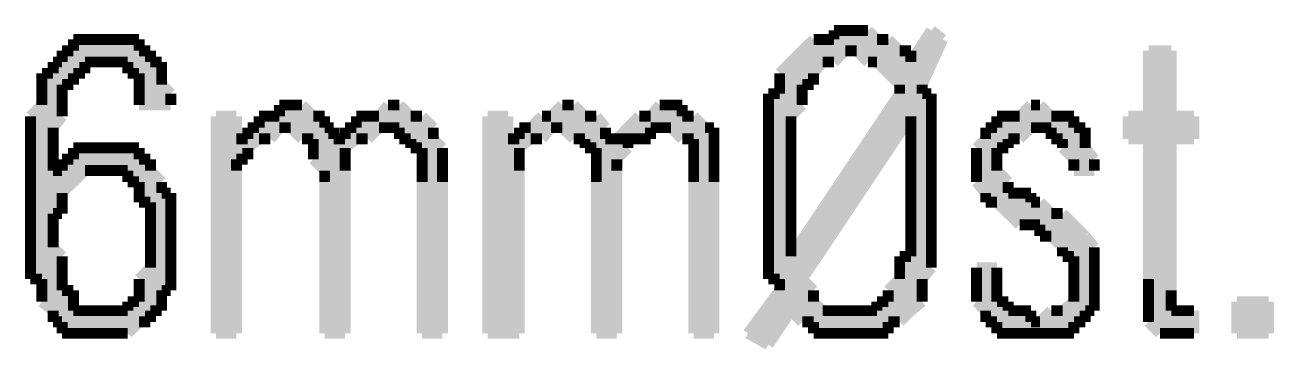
# Model space of a CAD drawing. Header units: millimetres. Extents: x 5 to 350, y 3 to 213.
# Drawn here: x 268.35 to 278.08, y 114.59 to 117.13 of the extents above; entities that cross this region are included whole.
import ezdxf

# ---------------------------------------------------------------- set-up
doc = ezdxf.new("R2010")
doc.units = ezdxf.units.MM
doc.layers.add('H', color=251, linetype='Continuous')
doc.layers.add('P', color=255, linetype='Continuous')

msp = doc.modelspace()

# ---------------------------------------------------------------- hatches: boundary and pattern name
at = {"layer": 'H', "linetype": 'Continuous'}
for points in [[(269.24, 116.505), (269.24, 116.752), (269.152, 116.752), (269.152, 116.84), (268.64, 116.84), (268.64, 116.928), (268.728, 116.928), (268.728, 117.016), (269.24, 117.016), (269.24, 116.928), (269.328, 116.928), (269.328, 116.84), (269.416, 116.84), (269.416, 116.664), (269.487, 116.593), (269.487, 116.505), (269.24, 116.505)], [(274.144, 114.635), (273.985, 114.723), (274.232, 115.058), (274.232, 115.147), (274.144, 115.147), (274.144, 115.235), (274.32, 115.323), (275.167, 116.593), (275.167, 116.664), (275.078, 116.752), (275.255, 116.84), (275.414, 117.087), (275.502, 117.016), (275.343, 116.664), (275.343, 116.593), (275.414, 116.593), (275.414, 116.505), (275.255, 116.417), (274.408, 115.147), (274.496, 115.058), (274.496, 114.97), (274.567, 114.9), (274.32, 114.9), (274.144, 114.635)], [(274.144, 115.235), (274.144, 116.593), (274.232, 116.593), (274.232, 116.752), (274.496, 117.016), (274.655, 117.016), (274.655, 117.087), (274.92, 117.087), (274.99, 117.016), (275.078, 117.016), (275.167, 116.928), (274.743, 116.928), (274.655, 116.84), (274.567, 116.84), (274.496, 116.752), (274.496, 116.664), (274.408, 116.664), (274.408, 116.505), (274.32, 116.417), (274.32, 115.323), (274.144, 115.235)], [(275.078, 116.752), (274.99, 116.84), (274.92, 116.84), (274.832, 116.928), (275.255, 116.928), (275.255, 116.84), (275.078, 116.752)], [(277.107, 114.812), (277.107, 116.24), (276.948, 116.24), (276.948, 116.417), (277.107, 116.417), (277.107, 116.928), (277.283, 116.928), (277.283, 116.417), (277.46, 116.417), (277.46, 116.24), (277.283, 116.24), (277.283, 114.9), (277.372, 114.9), (277.107, 114.812)], [(268.64, 114.723), (268.64, 114.812), (268.57, 114.812), (268.57, 114.9), (268.482, 114.97), (268.482, 115.147), (268.393, 115.147), (268.393, 116.417), (268.482, 116.505), (268.482, 116.752), (268.57, 116.752), (268.57, 116.84), (268.817, 116.84), (268.817, 116.752), (268.728, 116.752), (268.728, 116.664), (268.64, 116.664), (268.64, 116.417), (268.57, 116.328), (268.57, 115.993), (268.728, 115.905), (268.64, 115.817), (268.64, 115.658), (268.57, 115.658), (268.57, 115.394), (268.64, 115.323), (268.64, 115.058), (268.728, 115.058), (268.728, 114.9), (268.993, 114.9), (269.328, 114.812), (269.24, 114.812), (269.152, 114.723), (268.64, 114.723)], [(270.087, 116.24), (270.087, 116.328), (270.175, 116.328), (270.175, 116.417), (270.334, 116.417), (270.334, 116.505), (270.51, 116.505), (270.598, 116.417), (270.686, 116.417), (270.686, 116.328), (270.334, 116.328), (270.263, 116.24), (270.087, 116.24)], [(271.445, 114.723), (271.445, 116.17), (271.357, 116.17), (271.357, 116.24), (271.268, 116.24), (271.268, 116.328), (270.933, 116.328), (270.933, 116.417), (271.11, 116.417), (271.18, 116.505), (271.268, 116.505), (271.357, 116.417), (271.445, 116.417), (271.533, 116.328), (271.533, 116.24), (271.604, 116.17), (271.604, 114.723), (271.445, 114.723)], [(272.203, 116.24), (272.203, 116.328), (272.292, 116.328), (272.38, 116.417), (272.45, 116.417), (272.538, 116.505), (272.627, 116.505), (272.715, 116.417), (272.803, 116.417), (272.874, 116.328), (272.45, 116.328), (272.38, 116.24), (272.203, 116.24)], [(273.562, 114.723), (273.562, 116.24), (273.473, 116.24), (273.385, 116.328), (273.05, 116.328), (273.138, 116.417), (273.226, 116.417), (273.297, 116.505), (273.473, 116.505), (273.473, 116.417), (273.562, 116.417), (273.65, 116.328), (273.72, 116.328), (273.72, 114.723), (273.562, 114.723)], [(274.496, 114.723), (274.496, 114.812), (274.408, 114.812), (274.743, 114.9), (274.99, 114.9), (274.99, 114.97), (275.078, 114.97), (275.078, 115.058), (275.167, 115.147), (275.167, 115.323), (275.255, 115.323), (275.255, 116.417), (275.414, 116.505), (275.414, 115.235), (275.343, 115.147), (275.343, 114.97), (275.167, 114.812), (275.078, 114.812), (275.078, 114.723), (274.496, 114.723)], [(276.525, 115.993), (276.525, 116.082), (276.437, 116.17), (276.437, 116.24), (276.348, 116.24), (276.348, 116.328), (275.925, 116.328), (275.925, 116.417), (276.102, 116.417), (276.19, 116.505), (276.26, 116.505), (276.348, 116.417), (276.525, 116.417), (276.525, 116.328), (276.613, 116.328), (276.613, 116.17), (276.684, 116.082), (276.684, 115.993), (276.525, 115.993)], [(269.84, 114.723), (269.84, 116.417), (269.998, 116.417), (269.998, 116.24), (270.175, 116.24), (270.087, 116.17), (270.087, 116.082), (269.998, 116.082), (269.998, 114.723), (269.84, 114.723)], [(270.686, 114.723), (270.686, 115.993), (270.598, 116.082), (270.598, 116.24), (270.51, 116.24), (270.422, 116.328), (270.757, 116.328), (270.757, 116.24), (270.933, 116.24), (270.845, 116.17), (270.845, 114.723), (270.686, 114.723)], [(270.845, 116.24), (270.845, 116.328), (271.11, 116.328), (271.022, 116.24), (270.845, 116.24)], [(271.956, 114.723), (271.956, 116.417), (272.115, 116.417), (272.115, 116.24), (272.292, 116.24), (272.203, 116.17), (272.203, 114.723), (271.956, 114.723)], [(272.803, 114.723), (272.803, 116.17), (272.715, 116.17), (272.715, 116.24), (272.627, 116.24), (272.538, 116.328), (272.874, 116.328), (272.874, 116.24), (273.05, 116.24), (273.05, 116.17), (272.962, 116.082), (272.962, 114.723), (272.803, 114.723)], [(272.962, 116.24), (273.05, 116.328), (273.226, 116.328), (273.226, 116.24), (272.962, 116.24)], [(276.26, 114.812), (276.348, 114.9), (276.437, 114.9), (276.525, 114.97), (276.525, 115.323), (276.437, 115.323), (276.437, 115.394), (276.348, 115.482), (276.26, 115.482), (276.26, 115.57), (276.102, 115.57), (275.925, 115.746), (275.837, 115.746), (275.837, 115.817), (275.766, 115.905), (275.766, 116.17), (275.837, 116.24), (275.837, 116.328), (276.19, 116.328), (276.102, 116.24), (276.013, 116.24), (276.013, 116.17), (275.925, 116.17), (275.925, 115.993), (276.013, 115.905), (276.013, 115.817), (276.19, 115.817), (276.19, 115.746), (276.26, 115.746), (276.348, 115.658), (276.437, 115.658), (276.684, 115.394), (276.684, 114.9), (276.613, 114.9), (276.613, 114.812), (276.26, 114.812)], [(269.328, 114.812), (268.993, 114.9), (269.152, 114.9), (269.152, 114.97), (269.24, 114.97), (269.24, 115.147), (269.328, 115.235), (269.328, 115.746), (269.24, 115.746), (269.24, 115.905), (269.152, 115.905), (269.152, 115.993), (268.993, 115.993), (268.64, 116.082), (268.728, 116.082), (268.728, 116.17), (269.24, 116.17), (269.24, 116.082), (269.328, 116.082), (269.328, 115.993), (269.416, 115.905), (269.416, 115.817), (269.487, 115.817), (269.487, 115.058), (269.416, 115.058), (269.416, 114.9), (269.328, 114.9), (269.328, 114.812)], [(268.728, 115.905), (268.57, 115.993), (268.64, 115.993), (268.64, 116.082), (268.993, 115.993), (268.817, 115.993), (268.728, 115.905)], [(275.925, 114.723), (275.925, 114.812), (275.837, 114.812), (275.837, 114.9), (275.766, 114.97), (275.766, 115.235), (275.925, 115.235), (275.925, 114.97), (276.013, 114.97), (276.013, 114.9), (276.19, 114.9), (276.19, 114.812), (276.525, 114.812), (276.525, 114.723), (275.925, 114.723)], [(277.795, 114.723), (277.795, 114.97), (278.042, 114.97), (278.042, 114.723), (277.795, 114.723)], [(274.408, 114.812), (274.32, 114.9), (274.743, 114.9), (274.408, 114.812)], [(277.195, 114.723), (277.107, 114.812), (277.372, 114.9), (277.46, 114.9), (277.46, 114.723), (277.195, 114.723)]]:
    msp.add_hatch(color=256, dxfattribs=at).paths.add_polyline_path(points)

# ---------------------------------------------------------------- linework, layer by layer
at = {"layer": 'P', "const_width": 0.085}
for points in [[(274.743, 117.087), (274.655, 117.087)], [(274.655, 117.087), (274.655, 117.016)], [(274.832, 117.087), (274.743, 117.087)], [(274.92, 117.087), (274.832, 117.087)], [(274.832, 117.087), (274.832, 117.087)], [(274.99, 117.016), (274.92, 117.087)], [(275.414, 117.087), (275.255, 116.84)], [(275.502, 117.016), (275.414, 117.087)], [(268.817, 117.016), (268.728, 117.016)], [(268.728, 117.016), (268.728, 116.928)], [(268.905, 117.016), (268.817, 117.016)], [(268.993, 117.016), (268.905, 117.016)], [(269.064, 117.016), (268.993, 117.016)], [(269.152, 117.016), (269.064, 117.016)], [(269.064, 117.016), (269.064, 117.016)], [(269.24, 117.016), (269.152, 117.016)], [(269.24, 116.928), (269.24, 117.016)], [(274.496, 117.016), (274.408, 116.928)], [(274.567, 117.016), (274.496, 117.016)], [(274.655, 117.016), (274.567, 117.016)], [(275.078, 117.016), (274.99, 117.016)], [(275.167, 116.928), (275.078, 117.016)], [(275.343, 116.664), (275.502, 117.016)], [(268.728, 116.928), (268.64, 116.928)], [(268.64, 116.928), (268.64, 116.84)], [(269.328, 116.928), (269.24, 116.928)], [(269.328, 116.84), (269.328, 116.928)], [(274.408, 116.928), (274.32, 116.84)], [(274.655, 116.84), (274.743, 116.928)], [(275.255, 116.928), (274.743, 116.928)], [(274.743, 116.928), (274.832, 116.928)], [(274.743, 116.928), (275.255, 116.928)], [(274.832, 116.928), (274.92, 116.84)], [(275.255, 116.928), (275.167, 116.928)], [(275.255, 116.84), (275.255, 116.928)], [(277.283, 116.928), (277.107, 116.928)], [(277.107, 116.928), (277.107, 116.417)], [(277.283, 116.417), (277.283, 116.928)], [(268.64, 116.84), (268.57, 116.84)], [(268.57, 116.84), (268.57, 116.752)], [(268.993, 116.84), (268.64, 116.84)], [(268.64, 116.84), (268.993, 116.84)], [(268.817, 116.752), (268.817, 116.84)], [(268.817, 116.84), (268.905, 116.84)], [(268.905, 116.84), (268.993, 116.84)], [(268.993, 116.84), (269.064, 116.84)], [(269.064, 116.84), (269.152, 116.84)], [(269.152, 116.84), (269.152, 116.752)], [(269.416, 116.84), (269.328, 116.84)], [(269.416, 116.752), (269.416, 116.84)], [(274.32, 116.84), (274.232, 116.752)], [(274.496, 116.752), (274.567, 116.84)], [(274.567, 116.84), (274.655, 116.84)], [(274.92, 116.84), (274.99, 116.84)], [(274.99, 116.84), (275.078, 116.752)], [(275.078, 116.752), (275.255, 116.84)], [(275.255, 116.84), (275.078, 116.752)], [(275.255, 116.84), (275.255, 116.84)], [(268.57, 116.752), (268.482, 116.752)], [(268.482, 116.752), (268.482, 116.664)], [(268.728, 116.664), (268.728, 116.752)], [(268.728, 116.752), (268.817, 116.752)], [(269.152, 116.752), (269.24, 116.752)], [(269.24, 116.752), (269.24, 116.664)], [(269.416, 116.664), (269.416, 116.752)], [(274.232, 116.752), (274.232, 116.664)], [(274.496, 116.664), (274.496, 116.752)], [(275.078, 116.752), (275.167, 116.664)], [(268.482, 116.664), (268.482, 116.593)], [(268.482, 116.593), (268.482, 116.505)], [(268.64, 116.593), (268.64, 116.664)], [(268.64, 116.664), (268.728, 116.664)], [(268.64, 116.505), (268.64, 116.593)], [(269.24, 116.664), (269.24, 116.593)], [(269.24, 116.593), (269.24, 116.505)], [(269.487, 116.593), (269.416, 116.664)], [(269.487, 116.505), (269.487, 116.593)], [(274.232, 116.593), (274.144, 116.593)], [(274.144, 116.593), (274.144, 116.505)], [(274.232, 116.664), (274.232, 116.593)], [(275.167, 116.593), (274.32, 115.323)], [(274.408, 116.593), (274.408, 116.664)], [(274.408, 116.664), (274.496, 116.664)], [(274.408, 116.505), (274.408, 116.593)], [(275.167, 116.664), (275.167, 116.593)], [(275.343, 116.593), (275.343, 116.664)], [(275.414, 116.593), (275.343, 116.593)], [(275.414, 116.505), (275.414, 116.593)], [(268.482, 116.505), (268.393, 116.417)], [(268.64, 116.417), (268.64, 116.505)], [(269.24, 116.505), (269.487, 116.505)], [(270.422, 116.505), (270.334, 116.505)], [(270.334, 116.505), (270.334, 116.417)], [(270.51, 116.505), (270.422, 116.505)], [(270.598, 116.417), (270.51, 116.505)], [(271.18, 116.505), (271.11, 116.417)], [(271.268, 116.505), (271.18, 116.505)], [(271.357, 116.417), (271.268, 116.505)], [(272.538, 116.505), (272.45, 116.417)], [(272.627, 116.505), (272.538, 116.505)], [(272.715, 116.417), (272.627, 116.505)], [(273.297, 116.505), (273.226, 116.417)], [(273.385, 116.505), (273.297, 116.505)], [(273.473, 116.505), (273.385, 116.505)], [(273.473, 116.417), (273.473, 116.505)], [(274.144, 116.505), (274.144, 116.417)], [(274.32, 116.417), (274.408, 116.505)], [(275.414, 116.505), (275.255, 116.417)], [(275.255, 116.417), (275.414, 116.505)], [(275.414, 116.417), (275.414, 116.505)], [(276.19, 116.505), (276.102, 116.417)], [(276.26, 116.505), (276.19, 116.505)], [(276.348, 116.417), (276.26, 116.505)], [(268.393, 116.417), (268.393, 116.328)], [(268.57, 116.328), (268.64, 116.417)], [(269.998, 116.417), (269.84, 116.417)], [(269.84, 116.417), (269.84, 114.723)], [(269.998, 116.24), (269.998, 116.417)], [(270.263, 116.417), (270.175, 116.417)], [(270.175, 116.417), (270.175, 116.328)], [(270.334, 116.417), (270.263, 116.417)], [(270.686, 116.417), (270.598, 116.417)], [(270.686, 116.328), (270.686, 116.417)], [(271.022, 116.417), (270.933, 116.417)], [(270.933, 116.417), (270.933, 116.328)], [(271.11, 116.417), (271.022, 116.417)], [(271.445, 116.417), (271.357, 116.417)], [(271.533, 116.328), (271.445, 116.417)], [(272.115, 116.417), (271.956, 116.417)], [(271.956, 116.417), (271.956, 114.723)], [(272.115, 116.24), (272.115, 116.417)], [(272.38, 116.417), (272.292, 116.328)], [(272.45, 116.417), (272.38, 116.417)], [(272.803, 116.417), (272.715, 116.417)], [(272.874, 116.328), (272.803, 116.417)], [(273.138, 116.417), (273.05, 116.328)], [(273.226, 116.417), (273.138, 116.417)], [(273.562, 116.417), (273.473, 116.417)], [(273.65, 116.328), (273.562, 116.417)], [(274.144, 116.417), (274.144, 116.328)], [(274.32, 116.328), (274.32, 116.417)], [(274.408, 115.147), (275.255, 116.417)], [(275.255, 116.417), (275.255, 116.328)], [(275.414, 116.328), (275.414, 116.417)], [(276.013, 116.417), (275.925, 116.417)], [(275.925, 116.417), (275.925, 116.328)], [(276.102, 116.417), (276.013, 116.417)], [(276.437, 116.417), (276.348, 116.417)], [(276.525, 116.417), (276.437, 116.417)], [(276.525, 116.328), (276.525, 116.417)], [(277.107, 116.417), (276.948, 116.417)], [(276.948, 116.417), (276.948, 116.24)], [(277.46, 116.417), (277.283, 116.417)], [(277.46, 116.24), (277.46, 116.417)], [(268.393, 116.328), (268.393, 116.24)], [(268.57, 116.24), (268.57, 116.328)], [(270.175, 116.328), (270.087, 116.328)], [(270.087, 116.328), (270.087, 116.24)], [(270.263, 116.24), (270.334, 116.328)], [(270.334, 116.328), (270.422, 116.328)], [(270.757, 116.328), (270.422, 116.328)], [(270.422, 116.328), (270.51, 116.24)], [(270.422, 116.328), (270.757, 116.328)], [(270.757, 116.328), (270.686, 116.328)], [(270.757, 116.24), (270.757, 116.328)], [(270.845, 116.328), (270.845, 116.24)], [(271.18, 116.328), (270.845, 116.328)], [(270.933, 116.328), (270.845, 116.328)], [(270.845, 116.328), (271.18, 116.328)], [(271.022, 116.24), (271.11, 116.328)], [(271.11, 116.328), (271.18, 116.328)], [(271.18, 116.328), (271.268, 116.328)], [(271.268, 116.328), (271.268, 116.24)], [(271.533, 116.24), (271.533, 116.328)], [(272.292, 116.328), (272.203, 116.328)], [(272.203, 116.328), (272.203, 116.24)], [(272.38, 116.24), (272.45, 116.328)], [(272.45, 116.328), (272.538, 116.328)], [(272.874, 116.328), (272.538, 116.328)], [(272.538, 116.328), (272.627, 116.24)], [(272.538, 116.328), (272.874, 116.328)], [(272.874, 116.24), (272.874, 116.328)], [(273.05, 116.328), (272.962, 116.24)], [(273.297, 116.328), (273.05, 116.328)], [(273.05, 116.328), (273.297, 116.328)], [(273.226, 116.24), (273.226, 116.328)], [(273.226, 116.328), (273.297, 116.328)], [(273.297, 116.328), (273.385, 116.328)], [(273.385, 116.328), (273.473, 116.24)], [(273.72, 116.328), (273.65, 116.328)], [(273.72, 116.24), (273.72, 116.328)], [(274.144, 116.328), (274.144, 116.24)], [(274.32, 116.24), (274.32, 116.328)], [(275.255, 116.328), (275.255, 116.24)], [(275.414, 116.24), (275.414, 116.328)], [(275.837, 116.328), (275.837, 116.24)], [(276.19, 116.328), (275.837, 116.328)], [(275.925, 116.328), (275.837, 116.328)], [(275.837, 116.328), (276.19, 116.328)], [(276.102, 116.24), (276.19, 116.328)], [(276.19, 116.328), (276.19, 116.328)], [(276.19, 116.328), (276.26, 116.328)], [(276.26, 116.328), (276.348, 116.328)], [(276.348, 116.328), (276.348, 116.24)], [(276.613, 116.328), (276.525, 116.328)], [(276.613, 116.24), (276.613, 116.328)], [(268.393, 116.24), (268.393, 116.17)], [(268.57, 116.17), (268.57, 116.24)], [(270.175, 116.24), (269.998, 116.24)], [(270.087, 116.24), (269.998, 116.24)], [(269.998, 116.24), (270.175, 116.24)], [(270.087, 116.17), (270.175, 116.24)], [(270.175, 116.24), (270.263, 116.24)], [(270.51, 116.24), (270.598, 116.24)], [(270.598, 116.24), (270.598, 116.17)], [(270.933, 116.24), (270.757, 116.24)], [(270.757, 116.24), (270.757, 116.24)], [(270.845, 116.24), (270.757, 116.24)], [(270.757, 116.24), (270.933, 116.24)], [(270.845, 116.17), (270.933, 116.24)], [(270.933, 116.24), (271.022, 116.24)], [(271.268, 116.24), (271.357, 116.24)], [(271.357, 116.24), (271.357, 116.17)], [(271.604, 116.17), (271.533, 116.24)], [(272.292, 116.24), (272.115, 116.24)], [(272.203, 116.24), (272.115, 116.24)], [(272.115, 116.24), (272.292, 116.24)], [(272.203, 116.17), (272.292, 116.24)], [(272.292, 116.24), (272.38, 116.24)], [(272.627, 116.24), (272.715, 116.24)], [(272.715, 116.24), (272.715, 116.17)], [(272.962, 116.24), (272.874, 116.24)], [(273.05, 116.24), (272.962, 116.24)], [(272.962, 116.24), (273.05, 116.24)], [(273.05, 116.17), (273.05, 116.24)], [(273.05, 116.24), (273.138, 116.24)], [(273.138, 116.24), (273.226, 116.24)], [(273.473, 116.24), (273.562, 116.24)], [(273.562, 116.24), (273.562, 116.17)], [(273.72, 116.17), (273.72, 116.24)], [(274.144, 116.24), (274.144, 116.17)], [(274.32, 116.17), (274.32, 116.24)], [(275.255, 116.24), (275.255, 116.17)], [(275.414, 116.17), (275.414, 116.24)], [(275.837, 116.24), (275.766, 116.17)], [(276.013, 116.17), (276.013, 116.24)], [(276.013, 116.24), (276.102, 116.24)], [(276.348, 116.24), (276.437, 116.24)], [(276.437, 116.24), (276.437, 116.17)], [(276.613, 116.17), (276.613, 116.24)], [(276.948, 116.24), (277.107, 116.24)], [(277.107, 116.24), (277.107, 115.147)], [(277.283, 115.058), (277.283, 116.24)], [(277.283, 116.24), (277.46, 116.24)], [(268.393, 116.17), (268.393, 116.082)], [(268.57, 116.082), (268.57, 116.17)], [(268.817, 116.17), (268.728, 116.17)], [(268.728, 116.17), (268.728, 116.082)], [(268.905, 116.17), (268.817, 116.17)], [(268.993, 116.17), (268.905, 116.17)], [(269.064, 116.17), (268.993, 116.17)], [(269.152, 116.17), (269.064, 116.17)], [(269.064, 116.17), (269.064, 116.17)], [(269.24, 116.17), (269.152, 116.17)], [(269.24, 116.082), (269.24, 116.17)], [(270.087, 116.082), (270.087, 116.17)], [(270.598, 116.17), (270.598, 116.082)], [(270.845, 116.082), (270.845, 116.17)], [(271.357, 116.17), (271.445, 116.17)], [(271.445, 116.17), (271.445, 116.082)], [(271.604, 116.082), (271.604, 116.17)], [(272.203, 116.082), (272.203, 116.17)], [(272.715, 116.17), (272.803, 116.17)], [(272.803, 116.17), (272.803, 116.082)], [(272.962, 116.082), (273.05, 116.17)], [(273.562, 116.17), (273.562, 116.082)], [(273.72, 116.082), (273.72, 116.17)], [(274.144, 116.17), (274.144, 116.082)], [(274.32, 116.082), (274.32, 116.17)], [(275.255, 116.17), (275.255, 116.082)], [(275.414, 116.082), (275.414, 116.17)], [(275.766, 116.17), (275.766, 116.082)], [(275.925, 116.082), (275.925, 116.17)], [(275.925, 116.17), (276.013, 116.17)], [(276.437, 116.17), (276.525, 116.082)], [(276.684, 116.082), (276.613, 116.17)], [(268.393, 116.082), (268.393, 115.993)], [(268.393, 115.993), (268.393, 115.905)], [(268.57, 115.993), (268.57, 116.082)], [(268.64, 115.993), (268.57, 115.993)], [(268.57, 115.993), (268.728, 115.905)], [(268.728, 115.905), (268.57, 115.993)], [(268.64, 116.082), (268.64, 115.993)], [(268.993, 115.993), (268.64, 116.082)], [(268.728, 116.082), (268.64, 116.082)], [(268.64, 116.082), (268.993, 115.993)], [(268.728, 115.905), (268.817, 115.993)], [(268.817, 115.993), (268.905, 115.993)], [(268.905, 115.993), (268.993, 115.993)], [(268.993, 115.993), (269.064, 115.993)], [(269.064, 115.993), (269.152, 115.993)], [(269.152, 115.993), (269.152, 115.905)], [(269.328, 116.082), (269.24, 116.082)], [(269.328, 115.993), (269.328, 116.082)], [(269.416, 115.905), (269.328, 115.993)], [(269.998, 115.993), (269.998, 116.082)], [(269.998, 116.082), (270.087, 116.082)], [(269.998, 114.723), (269.998, 115.993)], [(270.598, 116.082), (270.686, 115.993)], [(270.686, 115.993), (270.686, 115.905)], [(270.845, 115.993), (270.845, 116.082)], [(270.845, 114.723), (270.845, 115.993)], [(271.445, 116.082), (271.445, 115.993)], [(271.445, 115.993), (271.445, 115.905)], [(271.604, 115.993), (271.604, 116.082)], [(271.604, 115.905), (271.604, 115.993)], [(272.203, 115.993), (272.203, 116.082)], [(272.203, 114.723), (272.203, 115.993)], [(272.803, 116.082), (272.803, 115.993)], [(272.803, 115.993), (272.803, 115.905)], [(272.962, 115.993), (272.962, 116.082)], [(272.962, 114.723), (272.962, 115.993)], [(273.562, 116.082), (273.562, 115.993)], [(273.562, 115.993), (273.562, 115.905)], [(273.72, 115.993), (273.72, 116.082)], [(273.72, 115.905), (273.72, 115.993)], [(274.144, 116.082), (274.144, 115.993)], [(274.144, 115.993), (274.144, 115.905)], [(274.32, 115.993), (274.32, 116.082)], [(274.32, 115.905), (274.32, 115.993)], [(275.255, 116.082), (275.255, 115.993)], [(275.255, 115.993), (275.255, 115.905)], [(275.414, 115.993), (275.414, 116.082)], [(275.414, 115.905), (275.414, 115.993)], [(275.766, 116.082), (275.766, 115.993)], [(275.766, 115.993), (275.766, 115.905)], [(275.925, 115.993), (275.925, 116.082)], [(276.013, 115.905), (275.925, 115.993)], [(276.525, 116.082), (276.525, 115.993)], [(276.525, 115.993), (276.684, 115.993)], [(276.684, 115.993), (276.684, 116.082)], [(268.393, 115.905), (268.393, 115.817)], [(268.64, 115.817), (268.728, 115.905)], [(269.152, 115.905), (269.24, 115.905)], [(269.24, 115.905), (269.24, 115.817)], [(269.416, 115.817), (269.416, 115.905)], [(270.686, 115.905), (270.686, 114.723)], [(271.445, 115.905), (271.445, 114.723)], [(271.604, 114.723), (271.604, 115.905)], [(272.803, 115.905), (272.803, 114.723)], [(273.562, 115.905), (273.562, 114.723)], [(273.72, 114.723), (273.72, 115.905)], [(274.144, 115.905), (274.144, 115.817)], [(274.32, 115.817), (274.32, 115.905)], [(275.255, 115.905), (275.255, 115.817)], [(275.414, 115.817), (275.414, 115.905)], [(275.766, 115.905), (275.837, 115.817)], [(276.013, 115.817), (276.013, 115.905)], [(268.393, 115.817), (268.393, 115.746)], [(268.64, 115.746), (268.64, 115.817)], [(269.24, 115.817), (269.24, 115.746)], [(269.487, 115.817), (269.416, 115.817)], [(269.487, 115.746), (269.487, 115.817)], [(274.144, 115.817), (274.144, 115.746)], [(274.32, 115.746), (274.32, 115.817)], [(275.255, 115.817), (275.255, 115.746)], [(275.414, 115.746), (275.414, 115.817)], [(275.837, 115.817), (275.837, 115.746)], [(276.102, 115.817), (276.013, 115.817)], [(276.19, 115.817), (276.102, 115.817)], [(276.19, 115.746), (276.19, 115.817)], [(268.393, 115.746), (268.393, 115.658)], [(268.64, 115.658), (268.64, 115.746)], [(269.24, 115.746), (269.328, 115.746)], [(269.328, 115.746), (269.328, 115.658)], [(269.487, 115.658), (269.487, 115.746)], [(274.144, 115.746), (274.144, 115.658)], [(274.32, 115.658), (274.32, 115.746)], [(275.255, 115.746), (275.255, 115.658)], [(275.414, 115.658), (275.414, 115.746)], [(275.837, 115.746), (275.925, 115.746)], [(275.925, 115.746), (276.013, 115.658)], [(276.26, 115.746), (276.19, 115.746)], [(276.348, 115.658), (276.26, 115.746)], [(268.393, 115.658), (268.393, 115.57)], [(268.57, 115.57), (268.57, 115.658)], [(268.57, 115.658), (268.64, 115.658)], [(269.328, 115.658), (269.328, 115.57)], [(269.487, 115.57), (269.487, 115.658)], [(274.144, 115.658), (274.144, 115.57)], [(274.32, 115.57), (274.32, 115.658)], [(275.255, 115.658), (275.255, 115.57)], [(275.414, 115.57), (275.414, 115.658)], [(276.013, 115.658), (276.102, 115.57)], [(276.437, 115.658), (276.348, 115.658)], [(276.525, 115.57), (276.437, 115.658)], [(268.393, 115.57), (268.393, 115.482)], [(268.57, 115.482), (268.57, 115.57)], [(269.328, 115.57), (269.328, 115.482)], [(269.487, 115.482), (269.487, 115.57)], [(274.144, 115.57), (274.144, 115.482)], [(274.32, 115.482), (274.32, 115.57)], [(275.255, 115.57), (275.255, 115.482)], [(275.414, 115.482), (275.414, 115.57)], [(276.102, 115.57), (276.19, 115.57)], [(276.19, 115.57), (276.26, 115.57)], [(276.26, 115.57), (276.26, 115.482)], [(276.613, 115.482), (276.525, 115.57)], [(268.393, 115.482), (268.393, 115.394)], [(268.57, 115.394), (268.57, 115.482)], [(269.328, 115.482), (269.328, 115.394)], [(269.487, 115.394), (269.487, 115.482)], [(274.144, 115.482), (274.144, 115.394)], [(274.32, 115.394), (274.32, 115.482)], [(275.255, 115.482), (275.255, 115.394)], [(275.414, 115.394), (275.414, 115.482)], [(276.26, 115.482), (276.348, 115.482)], [(276.348, 115.482), (276.437, 115.394)], [(276.684, 115.394), (276.613, 115.482)], [(268.393, 115.394), (268.393, 115.323)], [(268.393, 115.323), (268.393, 115.235)], [(268.64, 115.323), (268.57, 115.394)], [(268.64, 115.235), (268.64, 115.323)], [(269.328, 115.394), (269.328, 115.323)], [(269.328, 115.323), (269.328, 115.235)], [(269.487, 115.323), (269.487, 115.394)], [(269.487, 115.235), (269.487, 115.323)], [(274.144, 115.394), (274.144, 115.323)], [(274.32, 115.323), (274.144, 115.235)], [(274.144, 115.323), (274.144, 115.235)], [(274.144, 115.235), (274.32, 115.323)], [(274.32, 115.323), (274.32, 115.394)], [(275.255, 115.323), (275.167, 115.323)], [(275.167, 115.323), (275.167, 115.235)], [(275.255, 115.394), (275.255, 115.323)], [(275.414, 115.323), (275.414, 115.394)], [(275.414, 115.235), (275.414, 115.323)], [(276.437, 115.394), (276.437, 115.323)], [(276.437, 115.323), (276.525, 115.323)], [(276.525, 115.323), (276.525, 115.235)], [(276.684, 115.323), (276.684, 115.394)], [(276.684, 115.235), (276.684, 115.323)], [(268.393, 115.235), (268.393, 115.147)], [(268.64, 115.147), (268.64, 115.235)], [(269.328, 115.235), (269.24, 115.147)], [(269.487, 115.147), (269.487, 115.235)], [(274.144, 115.235), (274.144, 115.147)], [(275.167, 115.235), (275.167, 115.147)], [(275.343, 115.147), (275.414, 115.235)], [(275.925, 115.235), (275.766, 115.235)], [(275.766, 115.235), (275.766, 115.147)], [(275.925, 115.147), (275.925, 115.235)], [(276.525, 115.235), (276.525, 115.147)], [(276.684, 115.147), (276.684, 115.235)], [(268.393, 115.147), (268.482, 115.147)], [(268.482, 115.147), (268.482, 115.058)], [(268.64, 115.058), (268.64, 115.147)], [(269.24, 115.147), (269.24, 115.058)], [(269.487, 115.058), (269.487, 115.147)], [(274.144, 115.147), (274.232, 115.147)], [(274.232, 115.147), (274.232, 115.058)], [(274.496, 115.058), (274.408, 115.147)], [(275.167, 115.147), (275.078, 115.058)], [(275.343, 115.058), (275.343, 115.147)], [(275.766, 115.147), (275.766, 115.058)], [(275.925, 115.058), (275.925, 115.147)], [(276.525, 115.147), (276.525, 115.058)], [(276.684, 115.058), (276.684, 115.147)], [(277.107, 115.147), (277.107, 115.058)], [(268.482, 115.058), (268.482, 114.97)], [(268.728, 115.058), (268.64, 115.058)], [(268.728, 114.97), (268.728, 115.058)], [(269.24, 115.058), (269.24, 114.97)], [(269.416, 114.97), (269.416, 115.058)], [(269.416, 115.058), (269.487, 115.058)], [(274.232, 115.058), (273.985, 114.723)], [(274.496, 114.97), (274.496, 115.058)], [(275.078, 115.058), (275.078, 114.97)], [(275.343, 114.97), (275.343, 115.058)], [(275.766, 115.058), (275.766, 114.97)], [(275.925, 114.97), (275.925, 115.058)], [(276.525, 115.058), (276.525, 114.97)], [(276.684, 114.97), (276.684, 115.058)], [(277.107, 115.058), (277.107, 114.97)], [(277.283, 114.97), (277.283, 115.058)], [(268.482, 114.97), (268.57, 114.9)], [(268.728, 114.9), (268.728, 114.97)], [(269.24, 114.97), (269.152, 114.97)], [(269.152, 114.97), (269.152, 114.9)], [(269.416, 114.9), (269.416, 114.97)], [(274.567, 114.9), (274.496, 114.97)], [(275.078, 114.97), (274.99, 114.97)], [(274.99, 114.97), (274.99, 114.9)], [(275.255, 114.9), (275.343, 114.97)], [(275.766, 114.97), (275.837, 114.9)], [(276.013, 114.97), (275.925, 114.97)], [(276.013, 114.9), (276.013, 114.97)], [(276.525, 114.97), (276.437, 114.9)], [(276.684, 114.9), (276.684, 114.97)], [(277.107, 114.97), (277.107, 114.9)], [(277.283, 114.9), (277.283, 114.97)], [(277.795, 114.723), (277.795, 114.97)], [(277.795, 114.97), (278.042, 114.97)], [(278.042, 114.97), (278.042, 114.723)], [(268.57, 114.9), (268.57, 114.812)], [(268.817, 114.9), (268.728, 114.9)], [(268.905, 114.9), (268.817, 114.9)], [(268.993, 114.9), (268.905, 114.9)], [(269.064, 114.9), (268.993, 114.9)], [(268.993, 114.9), (269.328, 114.812)], [(269.328, 114.812), (268.993, 114.9)], [(269.152, 114.9), (269.064, 114.9)], [(269.328, 114.812), (269.328, 114.9)], [(269.328, 114.9), (269.416, 114.9)], [(274.144, 114.635), (274.32, 114.9)], [(274.567, 114.9), (274.32, 114.9)], [(274.32, 114.9), (274.408, 114.812)], [(274.32, 114.9), (274.567, 114.9)], [(274.408, 114.812), (274.743, 114.9)], [(274.743, 114.9), (274.408, 114.812)], [(274.655, 114.9), (274.567, 114.9)], [(274.743, 114.9), (274.655, 114.9)], [(274.655, 114.9), (274.655, 114.9)], [(274.832, 114.9), (274.743, 114.9)], [(274.92, 114.9), (274.832, 114.9)], [(274.99, 114.9), (274.92, 114.9)], [(275.167, 114.812), (275.255, 114.9)], [(275.837, 114.9), (275.837, 114.812)], [(276.102, 114.9), (276.013, 114.9)], [(276.19, 114.9), (276.102, 114.9)], [(276.19, 114.812), (276.19, 114.9)], [(276.348, 114.9), (276.26, 114.812)], [(276.437, 114.9), (276.348, 114.9)], [(276.613, 114.812), (276.613, 114.9)], [(276.613, 114.9), (276.684, 114.9)], [(277.372, 114.9), (277.107, 114.812)], [(277.107, 114.9), (277.107, 114.812)], [(277.107, 114.812), (277.372, 114.9)], [(277.372, 114.9), (277.283, 114.9)], [(277.46, 114.9), (277.372, 114.9)], [(277.46, 114.723), (277.46, 114.9)], [(268.57, 114.812), (268.64, 114.812)], [(268.64, 114.812), (268.64, 114.723)], [(268.64, 114.723), (268.728, 114.723)], [(268.728, 114.723), (268.817, 114.723)], [(268.817, 114.723), (268.905, 114.723)], [(268.905, 114.723), (268.993, 114.723)], [(268.993, 114.723), (269.064, 114.723)], [(269.064, 114.723), (269.152, 114.723)], [(269.152, 114.723), (269.24, 114.812)], [(269.24, 114.812), (269.328, 114.812)], [(269.84, 114.723), (269.998, 114.723)], [(270.686, 114.723), (270.845, 114.723)], [(271.445, 114.723), (271.604, 114.723)], [(271.956, 114.723), (272.203, 114.723)], [(272.803, 114.723), (272.962, 114.723)], [(273.562, 114.723), (273.72, 114.723)], [(273.985, 114.723), (274.144, 114.635)], [(274.408, 114.812), (274.496, 114.812)], [(274.496, 114.812), (274.496, 114.723)], [(274.496, 114.723), (274.567, 114.723)], [(274.567, 114.723), (274.655, 114.723)], [(274.655, 114.723), (274.743, 114.723)], [(274.743, 114.723), (274.832, 114.723)], [(274.832, 114.723), (274.92, 114.723)], [(274.92, 114.723), (274.99, 114.723)], [(274.99, 114.723), (275.078, 114.723)], [(275.078, 114.723), (275.078, 114.812)], [(275.078, 114.812), (275.167, 114.812)], [(275.837, 114.812), (275.925, 114.812)], [(275.925, 114.812), (275.925, 114.723)], [(275.925, 114.723), (276.013, 114.723)], [(276.013, 114.723), (276.102, 114.723)], [(276.102, 114.723), (276.19, 114.723)], [(276.26, 114.812), (276.19, 114.812)], [(276.19, 114.723), (276.26, 114.723)], [(276.613, 114.812), (276.26, 114.812)], [(276.26, 114.812), (276.613, 114.812)], [(276.26, 114.723), (276.348, 114.723)], [(276.348, 114.723), (276.437, 114.723)], [(276.437, 114.723), (276.525, 114.723)], [(276.525, 114.723), (276.525, 114.812)], [(276.525, 114.812), (276.613, 114.812)], [(277.107, 114.812), (277.195, 114.723)], [(277.195, 114.723), (277.283, 114.723)], [(277.283, 114.723), (277.372, 114.723)], [(277.372, 114.723), (277.46, 114.723)], [(277.46, 114.723), (277.46, 114.723)], [(278.042, 114.723), (277.795, 114.723)], [(277.795, 114.723), (277.795, 114.723)]]:
    msp.add_lwpolyline(points, dxfattribs=at)

doc.saveas('drawing.dxf')
